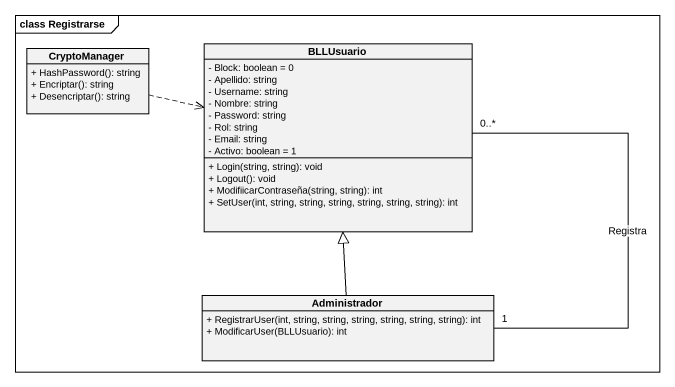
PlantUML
@startuml
mainframe class Registrarse
hide circle
hide empty members
skinparam classAttributeIconSize 0
class CryptoManager {
  + HashPassword(): string
  + Encriptar(): string
  + Desencriptar(): string
}
class BLLUsuario {
  - Block: boolean = 0
  - Apellido: string
  - Username: string
  - Nombre: string
  - Password: string
  - Rol: string
  - Email: string
  - Activo: boolean = 1
  + Login(string, string): void
  + Logout(): void
  + ModifiicarContraseña(string, string): int
  + SetUser(int, string, string, string, string, string, string): int
}
class Administrador {
  + RegistrarUser(int, string, string, string, string, string, string): int
  + ModificarUser(BLLUsuario): int
}
CryptoManager .right.> BLLUsuario
BLLUsuario "0..*" -- "1" Administrador : Registra
Administrador -up-|> BLLUsuario
@enduml
